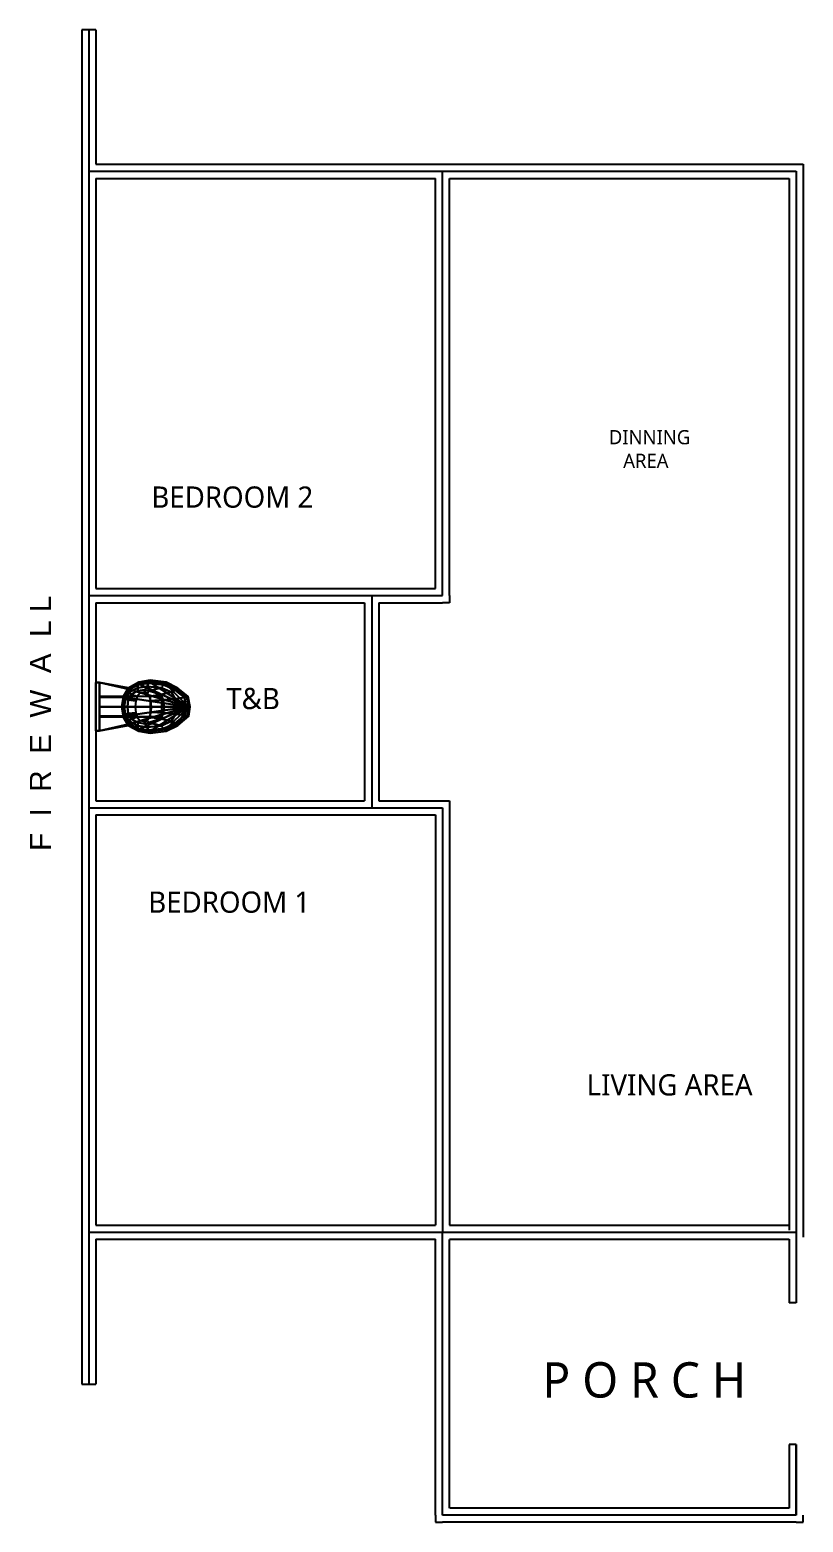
# Model space of a CAD drawing. Header units: millimetres. Extents: x 18078 to 182092, y 10648 to 75430.
# Drawn here: x 28132 to 33598, y 64880 to 75430 of the extents above; entities that cross this region are included whole.
import ezdxf

# ---------------------------------------------------------------- set-up
doc = ezdxf.new("R2010")
doc.units = ezdxf.units.MM
doc.linetypes.add('HIDDEN2', pattern=[4.7625, 3.175, -1.5875])
doc.layers.add('A-Roof-Slab', color=12, linetype='Continuous', lineweight=35)
doc.styles.add('Annotative', font='romans.shx')
doc.styles.add('RomanS', font='romans.shx')

# ---------------------------------------------------------------- blocks, each defined once
blk = doc.blocks.new('M_BATH_TOIL_3D TOILET - FLUSH VALVE_M')
at = {"color": 0, "linetype": 'ByBlock', "lineweight": -2}
for points in [[(0, -171.146848, 415), (25.402105, -171.146848, 415), (25.402105, 171.146848, 415), (0, 171.146848, 415)], [(25.402105, 171.146848, 365.2), (25.402105, 171.146848, 83), (0, 171.146848, 83), (0, 171.146848, 365.2)], [(0, 171.146848, 415), (25.402105, 171.146848, 415), (25.402105, 171.146848, 365.2), (0, 171.146848, 365.2)], [(0, 171.146848, 83), (0, -171.146848, 83), (0, -171.146848, 415), (0, 171.146848, 415)], [(231.056996, 123.616472, 415), (25.402105, 171.146848, 415), (25.402105, 68.054097, 415), (197.761025, 68.054097, 415)], [(25.402105, 70.354066, 83), (25.402105, 171.146848, 83), (25.402105, 171.146848, 365.2), (25.402105, 74.176808, 365.2)], [(25.402105, 171.146848, 415), (231.056996, 123.616472, 415), (228.777578, 132.835551, 365.2), (25.402105, 171.146848, 365.2)], [(197.761025, 66.99125, 415), (231.056996, 122.553625, 415), (228.777578, 131.848953, 365.2), (193.8599, 72.288128, 365.2)], [(197.824834, 64.31771, 315.4), (195.671681, 69.115983, 365.2), (229.039159, 125.764735, 365.2), (229.063939, 117.06888, 315.4)], [(235.543637, 101.553739, 265.6), (209.385931, 55.783643, 265.6), (197.824834, 64.31771, 315.4), (229.063939, 117.06888, 315.4)], [(302.191542, 160.621201, 415), (302.68574, 172.857625, 365.2), (228.777578, 131.848953, 365.2), (231.056996, 122.553625, 415)], [(229.063939, 117.06888, 315.4), (229.039159, 125.764735, 365.2), (300.495658, 164.727211, 365.2), (297.176119, 153.306916, 315.4)], [(297.176119, 153.306916, 315.4), (296.176263, 133.246616, 265.6), (235.543637, 101.553739, 265.6), (229.063939, 117.06888, 315.4)], [(296.176263, 133.246616, 265.6), (295.803641, 111.920571, 224.1), (247.009847, 85.034227, 224.1), (235.543637, 101.553739, 265.6)], [(295.803641, 111.920571, 224.1), (309.603867, 96.652106, 207.5), (291.634613, 72.373409, 207.5), (247.009847, 85.034227, 224.1)], [(346.003775, 120.248609, 224.1), (295.803641, 111.920571, 224.1), (296.176263, 133.246616, 265.6), (361.787831, 143.823006, 265.6)], [(345.591052, 102.761081, 207.5), (309.603867, 96.652106, 207.5), (295.803641, 111.920571, 224.1), (346.003775, 120.248609, 224.1)], [(361.787831, 143.823006, 265.6), (296.176263, 133.246616, 265.6), (297.176119, 153.306916, 315.4), (371.832231, 165.552449, 315.4)], [(300.495658, 164.727211, 365.2), (378.847078, 177.86898, 365.2), (371.832231, 165.552449, 315.4), (297.176119, 153.306916, 315.4)], [(383.72152, 186.666909, 365.2), (302.68574, 172.857625, 365.2), (302.191542, 160.621201, 415), (380.507567, 173.537121, 415)], [(376.203908, 111.920571, 224.1), (361.578237, 96.652106, 207.5), (345.591052, 102.761081, 207.5), (346.003775, 120.248609, 224.1)], [(460.699399, 133.246616, 265.6), (376.203908, 111.920571, 224.1), (346.003775, 120.248609, 224.1), (361.787831, 143.823006, 265.6)], [(379.547491, 72.373409, 207.5), (361.578237, 96.652106, 207.5), (376.203908, 111.920571, 224.1), (458.297702, 85.034227, 224.1)], [(479.788342, 153.306916, 315.4), (460.699399, 133.246616, 265.6), (361.787831, 143.823006, 265.6), (371.832231, 165.552449, 315.4)], [(371.832231, 165.552449, 315.4), (378.847078, 177.86898, 365.2), (486.395354, 167.83408, 365.2), (479.788342, 153.306916, 315.4)], [(458.297702, 85.034227, 224.1), (376.203908, 111.920571, 224.1), (460.699399, 133.246616, 265.6), (534.632025, 101.553739, 265.6)], [(492.123592, 160.621201, 415), (498.0573, 172.857625, 365.2), (383.72152, 186.666909, 365.2), (380.507567, 173.537121, 415)], [(534.632025, 101.553739, 265.6), (460.699399, 133.246616, 265.6), (479.788342, 153.306916, 315.4), (561.200522, 117.06888, 315.4)], [(486.395354, 167.83408, 365.2), (570.254996, 125.764735, 365.2), (561.200522, 117.06888, 315.4), (479.788342, 153.306916, 315.4)], [(580.265462, 131.848953, 365.2), (498.0573, 172.857625, 365.2), (492.123592, 160.621201, 415), (576.558138, 122.553625, 415)], [(625.739627, 64.31771, 315.4), (560.789732, 55.783643, 265.6), (534.632025, 101.553739, 265.6), (561.200522, 117.06888, 315.4)], [(625.739627, 64.31771, 315.4), (561.200522, 117.06888, 315.4), (570.254996, 125.764735, 365.2), (641.922475, 69.115983, 365.2)], [(653.48314, 72.288128, 365.2), (580.265462, 131.848953, 365.2), (576.558138, 122.553625, 415), (643.154109, 66.99125, 415)], [(198.775406, 74.351248, 365.2), (198.775406, 70.354066, 83), (25.402105, 70.354066, 83), (25.402105, 74.176808, 365.2)], [(25.402105, 68.054097, 415), (25.402105, -0.531424, 415), (185.721086, -0.531424, 415), (197.761025, 68.054097, 415)], [(181.166238, -0.493299, 365.2), (185.721086, -0.531424, 415), (197.761025, 66.99125, 415), (193.8599, 72.288128, 365.2)], [(183.55523, -0.02604, 365.2), (195.671681, 69.115983, 365.2), (197.824834, 64.31771, 315.4), (186.495919, 0.019188, 315.4)], [(197.824834, -64.279334, 315.4), (195.671681, -69.168063, 365.2), (183.55523, -0.02604, 365.2), (186.495919, 0.019188, 315.4)], [(197.824834, 64.31771, 315.4), (209.385931, 55.783643, 265.6), (199.820123, -0.493299, 265.6), (186.495919, 0.019188, 315.4)], [(199.820123, -0.493299, 265.6), (209.385931, -56.77024, 265.6), (197.824834, -64.279334, 315.4), (186.495919, 0.019188, 315.4)], [(203.820303, 74.389624, 315.4), (203.820303, 71.305362, 83), (198.781878, 71.305362, 83), (198.775406, 74.389624, 365.2)], [(209.385931, 55.783643, 265.6), (229.292689, 47.716985, 224.1), (222.573762, 0.019188, 224.1), (199.820123, -0.493299, 265.6)], [(222.573762, 0.019188, 224.1), (229.292689, -47.678609, 224.1), (209.385931, -56.77024, 265.6), (199.820123, -0.493299, 265.6)], [(219.655319, 71.305362, 83), (203.820303, 71.305362, 83), (203.820303, 74.389624, 315.4), (219.607287, 74.389624, 265.6)], [(247.009847, 85.034227, 224.1), (229.292689, 47.716985, 224.1), (209.385931, 55.783643, 265.6), (235.543637, 101.553739, 265.6)], [(241.858825, 74.389624, 224.1), (241.858825, 71.305362, 83), (219.655319, 71.305362, 83), (219.607287, 74.389624, 265.6)], [(229.292689, 47.716985, 224.1), (281.568176, 41.105177, 207.5), (277.569395, -0.988919, 207.5), (222.573762, 0.019188, 224.1)], [(277.569395, -0.988919, 207.5), (281.568176, -43.083016, 207.5), (229.292689, -47.678609, 224.1), (222.573762, 0.019188, 224.1)], [(291.634613, 72.373409, 207.5), (281.568176, 41.105177, 207.5), (229.292689, 47.716985, 224.1), (247.009847, 85.034227, 224.1)], [(291.634613, 71.278252, 83), (241.858825, 71.305362, 83), (241.858825, 74.389624, 224.1), (291.634613, 74.389624, 207.5)], [(463.263203, 74.389624, 224.1), (386.427572, 71.001084, 83), (291.634613, 71.278252, 83), (291.634613, 74.389624, 207.5)], [(476.01486, 47.716985, 224.1), (389.613928, 41.105177, 207.5), (379.547491, 72.373409, 207.5), (458.297702, 85.034227, 224.1)], [(463.263203, 74.389624, 224.1), (463.263203, -74.389624, 224.1), (386.427572, -70.559022, 83), (386.427572, 71.001084, 83)], [(393.612708, -0.988919, 207.5), (389.613928, 41.105177, 207.5), (476.01486, 47.716985, 224.1), (482.733787, 0.019188, 224.1)], [(477.921684, -43.66231, 224.1), (390.907233, -39.065768, 207.5), (393.612708, -0.988919, 207.5), (482.733787, 0.019188, 224.1)], [(560.789732, 55.783643, 265.6), (476.01486, 47.716985, 224.1), (458.297702, 85.034227, 224.1), (534.632025, 101.553739, 265.6)], [(482.733787, 0.019188, 224.1), (476.01486, 47.716985, 224.1), (560.789732, 55.783643, 265.6), (570.35554, -0.493299, 265.6)], [(563.310525, -52.35942, 265.6), (477.921684, -43.66231, 224.1), (482.733787, 0.019188, 224.1), (570.35554, -0.493299, 265.6)], [(570.35554, -0.493299, 265.6), (560.789732, 55.783643, 265.6), (625.739627, 64.31771, 315.4), (637.068542, 0.019188, 315.4)], [(570.35554, -0.493299, 265.6), (637.068542, 0.019188, 315.4), (628.682244, -59.310353, 315.4), (563.310525, -52.35942, 265.6)], [(654.038925, -0.02604, 365.2), (637.068542, 0.019188, 315.4), (625.739627, 64.31771, 315.4), (641.922475, 69.115983, 365.2)], [(628.682244, -59.310353, 315.4), (637.068542, 0.019188, 315.4), (654.038925, -0.02604, 365.2), (641.922475, -69.168063, 365.2)], [(655.194048, -0.531424, 415), (666.176802, -0.493299, 365.2), (653.48314, 72.288128, 365.2), (643.154109, 66.99125, 415)], [(25.402105, -68.054097, 415), (197.761025, -68.054097, 415), (185.721086, -0.531424, 415), (25.402105, -0.531424, 415)], [(231.056996, -123.616472, 415), (197.761025, -68.054097, 415), (25.402105, -68.054097, 415), (25.402105, -171.146848, 415)], [(25.402105, -70.354066, 83), (25.402105, -74.176808, 365.2), (25.402105, -171.146848, 365.2), (25.402105, -171.146848, 83)], [(198.775406, -74.351248, 365.2), (25.402105, -74.176808, 365.2), (25.402105, -70.354066, 83), (198.775406, -70.354066, 83)], [(197.761025, -68.054097, 415), (185.721086, -0.531424, 415), (181.166238, -0.493299, 365.2), (193.8599, -73.274726, 365.2)], [(228.777578, -132.835551, 365.2), (231.056996, -123.616472, 415), (197.761025, -68.054097, 415), (193.8599, -73.274726, 365.2)], [(229.039159, -125.816815, 365.2), (195.671681, -69.168063, 365.2), (197.824834, -64.279334, 315.4), (229.063939, -117.030503, 315.4)], [(197.824834, -64.279334, 315.4), (209.385931, -56.77024, 265.6), (235.543637, -102.540336, 265.6), (229.063939, -117.030503, 315.4)], [(203.898255, -70.354066, 83), (203.820303, -74.351248, 315.4), (198.775406, -74.351248, 365.2), (198.775406, -70.354066, 83)], [(219.607287, -74.351248, 265.6), (203.820303, -74.351248, 315.4), (203.898255, -70.354066, 83), (219.607287, -70.440169, 83)], [(209.385931, -56.77024, 265.6), (229.292689, -47.678609, 224.1), (247.009847, -84.995851, 224.1), (235.543637, -102.540336, 265.6)], [(242.040768, -70.559022, 83), (241.858825, -74.351248, 224.1), (219.607287, -74.351248, 265.6), (219.607287, -70.440169, 83)], [(235.543637, -102.540336, 265.6), (296.176263, -134.233214, 265.6), (297.176119, -153.26854, 315.4), (229.063939, -117.030503, 315.4)], [(229.292689, -47.678609, 224.1), (281.568176, -43.083016, 207.5), (291.634613, -74.351248, 207.5), (247.009847, -84.995851, 224.1)], [(247.009847, -84.995851, 224.1), (295.803641, -111.882195, 224.1), (296.176263, -134.233214, 265.6), (235.543637, -102.540336, 265.6)], [(291.634613, -74.351248, 207.5), (241.858825, -74.351248, 224.1), (242.040768, -70.559022, 83), (291.831534, -70.559022, 83)], [(291.634613, -74.351248, 207.5), (309.603867, -98.629944, 207.5), (295.803641, -111.882195, 224.1), (247.009847, -84.995851, 224.1)], [(291.634613, -74.351248, 207.5), (291.831534, -70.559022, 83), (379.33431, -70.559022, 83), (379.547491, -74.351248, 207.5)], [(295.803641, -111.882195, 224.1), (309.603867, -98.629944, 207.5), (345.591052, -104.738919, 207.5), (346.003775, -120.210233, 224.1)], [(345.591052, -104.738919, 207.5), (361.578237, -98.629944, 207.5), (376.203908, -111.882195, 224.1), (346.003775, -120.210233, 224.1)], [(376.203908, -111.882195, 224.1), (361.578237, -98.629944, 207.5), (379.547491, -74.351248, 207.5), (458.297702, -84.995851, 224.1)], [(460.699399, -134.233214, 265.6), (376.203908, -111.882195, 224.1), (458.297702, -84.995851, 224.1), (534.632025, -102.540336, 265.6)], [(463.263203, -74.389624, 224.1), (379.547491, -74.351248, 207.5), (379.33431, -70.559022, 83), (386.427572, -70.559022, 83)], [(379.547491, -74.351248, 207.5), (390.907233, -39.065768, 207.5), (477.921684, -43.66231, 224.1), (458.297702, -84.995851, 224.1)], [(458.297702, -84.995851, 224.1), (477.921684, -43.66231, 224.1), (563.310525, -52.35942, 265.6), (534.632025, -102.540336, 265.6)], [(534.632025, -102.540336, 265.6), (561.200522, -117.030503, 315.4), (479.788342, -153.26854, 315.4), (460.699399, -134.233214, 265.6)], [(628.682244, -59.310353, 315.4), (561.200522, -117.030503, 315.4), (534.632025, -102.540336, 265.6), (563.310525, -52.35942, 265.6)], [(628.682244, -59.310353, 315.4), (641.922475, -69.168063, 365.2), (570.254996, -125.816815, 365.2), (561.200522, -117.030503, 315.4)], [(580.265462, -132.835551, 365.2), (656.793758, -67.62764, 365.2), (646.266448, -62.860406, 415), (576.558138, -123.616472, 415)], [(656.793758, -67.62764, 365.2), (666.176802, -0.493299, 365.2), (655.194048, -0.531424, 415), (646.266448, -62.860406, 415)], [(0, -171.146848, 415), (0, -171.146848, 365.2), (25.402105, -171.146848, 365.2), (25.402105, -171.146848, 415)], [(25.402105, -171.146848, 365.2), (0, -171.146848, 365.2), (0, -171.146848, 83), (25.402105, -171.146848, 83)], [(25.402105, -171.146848, 415), (25.402105, -171.146848, 365.2), (228.777578, -132.835551, 365.2), (231.056996, -123.616472, 415)], [(302.191542, -161.684049, 415), (231.056996, -123.616472, 415), (228.777578, -132.835551, 365.2), (302.68574, -173.844223, 365.2)], [(297.176119, -153.26854, 315.4), (300.495658, -164.779291, 365.2), (229.039159, -125.816815, 365.2), (229.063939, -117.030503, 315.4)], [(296.176263, -134.233214, 265.6), (295.803641, -111.882195, 224.1), (346.003775, -120.210233, 224.1), (361.787831, -144.809603, 265.6)], [(361.787831, -144.809603, 265.6), (371.832231, -165.514073, 315.4), (297.176119, -153.26854, 315.4), (296.176263, -134.233214, 265.6)], [(378.847078, -177.921061, 365.2), (300.495658, -164.779291, 365.2), (297.176119, -153.26854, 315.4), (371.832231, -165.514073, 315.4)], [(383.72152, -187.653506, 365.2), (380.507567, -174.599968, 415), (302.191542, -161.684049, 415), (302.68574, -173.844223, 365.2)], [(346.003775, -120.210233, 224.1), (376.203908, -111.882195, 224.1), (460.699399, -134.233214, 265.6), (361.787831, -144.809603, 265.6)], [(479.788342, -153.26854, 315.4), (371.832231, -165.514073, 315.4), (361.787831, -144.809603, 265.6), (460.699399, -134.233214, 265.6)], [(479.788342, -153.26854, 315.4), (490.498497, -164.779291, 365.2), (378.847078, -177.921061, 365.2), (371.832231, -165.514073, 315.4)], [(492.123592, -161.684049, 415), (380.507567, -174.599968, 415), (383.72152, -187.653506, 365.2), (498.0573, -173.844223, 365.2)], [(570.254996, -125.816815, 365.2), (490.498497, -164.779291, 365.2), (479.788342, -153.26854, 315.4), (561.200522, -117.030503, 315.4)], [(580.265462, -132.835551, 365.2), (576.558138, -123.616472, 415), (492.123592, -161.684049, 415), (498.0573, -173.844223, 365.2)]]:
    blk.add_3dface(points, dxfattribs=at)
at = {"color": 0, "linetype": 'ByBlock', "lineweight": -2, "invisible_edges": 8}
blk.add_3dface([(204.515925, 78.263432, 415), (185.721086, -0.531424, 415), (185.721086, -0.531424, 415), (204.515925, -79.326279, 415)], dxfattribs=at)
at = {"color": 0, "linetype": 'ByBlock', "lineweight": -2}
mesh = blk.add_polyface(dxfattribs=at)
corners = [(655.194048, -0.531424, 415), (643.154109, 66.99125, 415), (576.558138, 122.553625, 415), (492.123592, 160.621201, 415), (380.507567, 173.537121, 415), (302.191542, 160.621201, 415), (231.056996, 123.616472, 415), (197.761025, 66.99125, 415), (185.721086, -0.531424, 415), (197.761025, -68.054097, 415), (231.056996, -123.616472, 415), (302.191542, -161.684049, 415), (380.507567, -174.599968, 415), (492.123592, -161.684049, 415), (576.558138, -123.616472, 415), (646.266448, -62.860406, 415)]
mesh.append_faces([[corners[k] for k in face] for face in [(0, 14, 15)]], dxfattribs={"vtx0": -1, "color": 0})
mesh.append_faces([[corners[k] for k in face] for face in [(0, 3, 4), (0, 4, 5), (0, 5, 6), (0, 6, 7), (0, 7, 8), (0, 8, 9), (0, 9, 10), (0, 10, 11), (0, 11, 12), (0, 12, 13), (0, 13, 14)]], dxfattribs={"vtx0": -1, "vtx2": -1, "color": 0})
mesh.append_faces([[corners[k] for k in face] for face in [(0, 1, 2, 3)]], dxfattribs={"vtx3": -1, "color": 0})

msp = doc.modelspace()

# ---------------------------------------------------------------- linework, layer by layer
for p, q in [((28498.4, 75430.2, 300), (28498.4, 65855.2, 300)), ((28598.4, 75430.2, 300), (28498.4, 75430.2, 300)), ((28548.4, 75430.2, 300), (28548.4, 65855.2, 300)), ((28598.4, 75430.2, 300), (28598.4, 74480.2, 300)), ((28548.4, 74430.2, 300), (33548.4, 74430.2, 300)), ((28598.4, 74480.2, 300), (33548.4, 74480.2, 300)), ((28598.4, 74380.2, 300), (28598.4, 71480.2, 300)), ((28598.4, 74380.2, 300), (30998.4, 74380.2, 300)), ((30998.4, 71480.2, 300), (30998.4, 74380.2, 300)), ((31048.4, 71430.2, 300), (31048.4, 74430.2, 300)), ((31098.4, 74380.2, 300), (33498.4, 74380.2, 300)), ((31098.4, 71430.2, 300), (31098.4, 74380.2, 300)), ((33498.4, 74380.2, 300), (33498.4, 66980.2, 300)), ((33548.4, 74480.2, 300), (33598.4, 74480.2, 300)), ((33548.4, 74430.2, 300), (33548.4, 66930.2, 300)), ((33548.4, 74394.1), (33548.4, 66894.1)), ((33598.4, 74480.2, 300), (33598.4, 74430.2, 300)), ((33598.4, 74430.2, 300), (33598.4, 66930.2, 300)), ((33598.4, 74430.2, 300), (33598.4, 66930.2, 300)), ((33598.4, 74394.1), (33598.4, 66894.1)), ((33598.4, 74394.1), (33598.4, 66894.1)), ((33498.4, 74344.1), (33498.4, 66944.1)), ((31048.4, 71430.2, 300), (31048.4, 71630.2, 300)), ((31048.4, 71625.2, 300), (31048.4, 71630.2, 300)), ((28548.4, 71430.2, 300), (31048.4, 71430.2, 300)), ((28598.4, 71480.2, 300), (30998.4, 71480.2, 300)), ((30548.4, 71430.2, 300), (30548.4, 69930.2, 300)), ((31098.4, 71430.2, 300), (31098.4, 71380.2, 300)), ((28598.4, 71380.2, 300), (28598.4, 69980.2, 300)), ((28598.4, 71380.2, 300), (30498.4, 71380.2, 300)), ((30498.4, 71380.2, 300), (30498.4, 69980.2, 300)), ((30598.4, 71380.2, 300), (31048.4, 71380.2, 300)), ((30598.4, 71380.2, 300), (30598.4, 69980.2, 300)), ((31098.4, 71380.2, 300), (31048.4, 71380.2, 300)), ((28598.4, 69980.2, 300), (30498.4, 69980.2, 300)), ((30598.4, 69980.2, 300), (31048.4, 69980.2, 300)), ((31048.4, 69980.2, 300), (31098.4, 69980.2, 300)), ((31098.4, 69980.2, 300), (31098.4, 69930.2, 300)), ((28548.4, 69930.2, 300), (31048.4, 69930.2, 300)), ((28598.4, 69880.2, 300), (28598.4, 66980.2, 300)), ((28598.4, 69880.2, 300), (30998.4, 69880.2, 300)), ((30998.4, 69880.2, 300), (30998.4, 66980.2, 300)), ((31048.4, 69930.2, 300), (31048.4, 66930.2, 300)), ((31098.4, 69930.2, 300), (31098.4, 66980.2, 300)), ((28548.4, 66930.2, 300), (33548.4, 66930.2, 300)), ((28598.4, 66980.2, 300), (30998.4, 66980.2, 300)), ((31048.4, 64930.2, 300), (31048.4, 66930.2, 300)), ((31098.4, 66980.2, 300), (33498.4, 66980.2, 300)), ((33548.4, 66930.2, 300), (33548.4, 66430.2, 300)), ((33548.4, 66930.2, 300), (33548.4, 66430.2, 300)), ((28598.4, 66880.2, 300), (28598.4, 65855.2, 300)), ((28598.4, 66880.2, 300), (30998.4, 66880.2, 300)), ((31098.4, 66880.2, 300), (33498.4, 66880.2, 300)), ((33548.4, 66430.2, 300), (33498.4, 66430.2, 300)), ((28498.4, 65855.2, 300), (28598.4, 65855.2, 300)), ((33548.4, 65430.2, 300), (33498.4, 65430.2, 300)), ((33548.4, 65430.2, 300), (33548.4, 64930.2, 300)), ((33548.4, 64930.2, 300), (33548.4, 65430.2, 300)), ((30998.4, 64930.2, 300), (30998.4, 64880.2, 300)), ((33548.4, 64930.2, 300), (31048.4, 64930.2, 300)), ((33598.4, 64880.2, 300), (33598.4, 64930.2, 300)), ((30998.4, 64880.2, 300), (31048.4, 64880.2, 300)), ((33548.4, 64880.2, 300), (33598.4, 64880.2, 300))]:
    msp.add_line(p, q)
at = {"linetype": 'HIDDEN2'}
for p, q in [((30998.4, 64930.2, 300), (30998.4, 66880.2, 300)), ((31098.4, 64980.2, 300), (31098.4, 66880.2, 300)), ((33498.4, 66880.2, 300), (33498.4, 66430.2, 300)), ((33498.4, 65430.2, 300), (33498.4, 64980.2, 300)), ((33498.4, 64980.2, 300), (31098.4, 64980.2, 300)), ((33548.4, 64880.2, 300), (31048.4, 64880.2, 300))]:
    msp.add_line(p, q, dxfattribs=at)

# ---------------------------------------------------------------- block references
at = {"color": 7}
msp.add_blockref('M_BATH_TOIL_3D TOILET - FLUSH VALVE_M', (28598.6, 70645.3), dxfattribs=at)

# ---------------------------------------------------------------- texts
at = {"insert": (32224.9, 72600.5, 300), "char_height": 100, "attachment_point": 1, "style": 'RomanS'}
msp.add_mtext_dynamic_manual_height_columns('{\\fSegoe UI Black|b0|i0|c0|p34;DINNING\\P   AREA}', width=2392.512, gutter_width=1250, heights=[0], dxfattribs=at)
at = {"attachment_point": 1, "style": 'Annotative'}
for s, insert, char_height, width in [('{\\fSegoe UI Black|b0|i0|c0|p34;BEDROOM 2}', (28990.9, 72202.1, 300), 150, 1390.131), ('{\\fSegoe UI Black|b0|i0|c0|p34;T&B}', (29520.2, 70777.8, 300), 150, 1390.131), ('{\\fSegoe UI Black|b0|i0|c0|p34;BEDROOM 1}', (28969, 69338.7, 300), 150, 1577), ('{\\fSegoe UI Black|b0|i0|c0|p34;LIVING AREA}', (32067.6, 68046.9, 300), 150, 2032.808), ('{\\fSegoe UI Black|b0|i0|c0|p34;P O R C H}', (31755, 66010.8, 300), 250, 1854)]:
    msp.add_mtext(s, dxfattribs=dict(at, insert=insert, char_height=char_height, width=width))
at = {"layer": 'A-Roof-Slab', "color": 7, "lineweight": -2, "insert": (28131.9, 69625), "char_height": 150, "attachment_point": 1, "rotation": 90, "style": 'RomanS'}
msp.add_mtext_dynamic_manual_height_columns('{\\fSwis721 Blk BT|b0|i0|c0|p34;\\C9;\\c13289671;F  I  R  E  W  A  L L}', width=2187.825, gutter_width=1250, heights=[198.3], dxfattribs=at)

doc.saveas('drawing.dxf')
